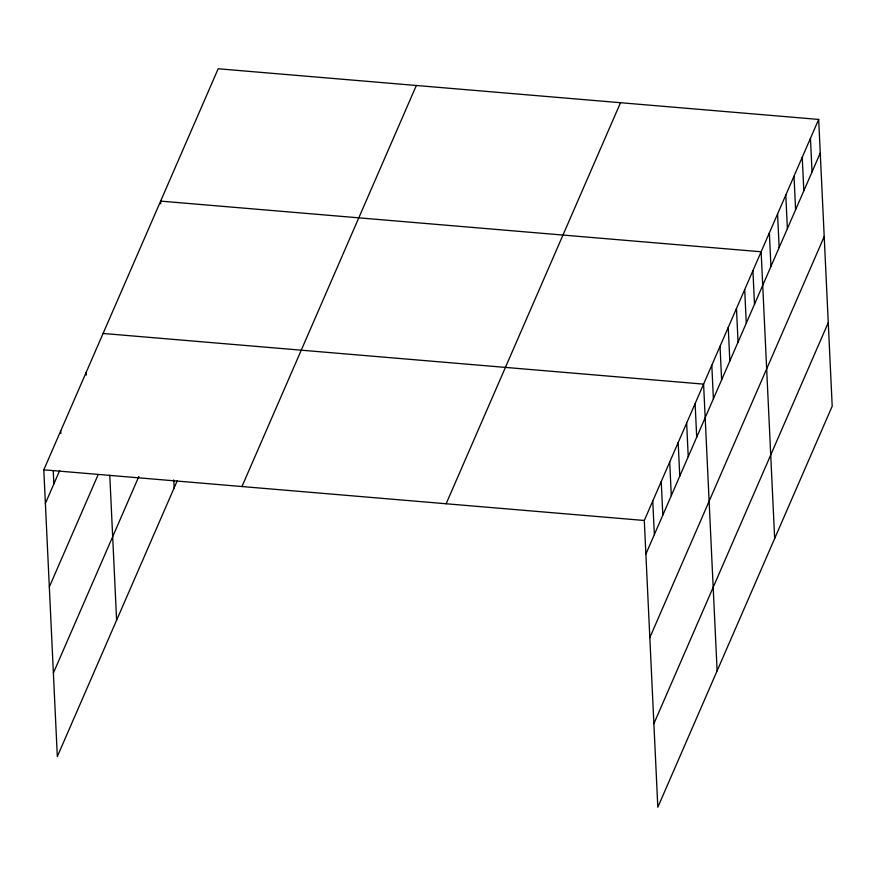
<?xml version="1.0" encoding="UTF-8"?>
<svg xmlns="http://www.w3.org/2000/svg" width="876" height="876" viewBox="0 0 876 876"><rect width="100%" height="100%" fill="white"/><g stroke="black" fill="none" stroke-linecap="round" stroke-linejoin="round"><path stroke-width="1.31" d="M177.237 480.782L57.323 756.568L43.8 469.821L218.179 68.766L818.677 119.432L832.2 406.179L657.821 807.234L644.298 520.475L818.677 119.432M45.388 503.415L59.678 470.543M49.319 586.953L98.024 474.945M53.381 673.031L138.879 476.413M241.962 486.541L416.341 85.487M446.136 503.766L620.515 102.711M645.886 554.07L820.264 153.015M649.828 637.608L824.207 236.564M653.879 723.685L828.258 322.642M103.083 333.46L703.592 384.126L717.115 670.874M43.8 469.821L644.298 520.475M810.453 138.331L812.041 171.926M802.241 157.242L803.818 190.837M794.017 176.153L795.594 209.736M785.794 195.052L787.382 228.647M777.57 213.963L779.158 247.558M769.358 232.874L770.935 266.457M774.658 538.521L761.135 251.773L160.636 201.119L160.757 203.801M752.911 270.684L754.499 304.279M744.688 289.584L746.275 323.178M736.475 308.494L738.052 342.089M728.252 327.405L729.828 360.989M720.028 346.305L721.616 379.899M711.805 365.215L713.392 398.81M695.117 403.606L696.705 437.19M686.653 423.075L688.229 456.67M678.177 442.555L679.765 476.15M669.713 462.035L671.29 495.63M661.238 481.515L662.825 515.11M652.773 500.995L654.35 534.59M173.776 479.917L174.16 487.866M109.774 475.186L116.607 620.219M86.144 372.42L86.275 375.114M60.74 430.861L60.871 433.543M53.217 470.5L53.852 483.935"/></g></svg>
